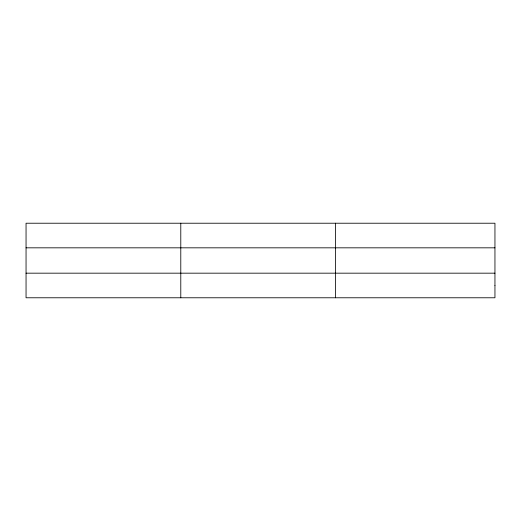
<?xml version="1.0" encoding="UTF-8"?>
<svg xmlns="http://www.w3.org/2000/svg" width="521" height="521" viewBox="0 0 521 521"><rect width="100%" height="100%" fill="white"/><g stroke="black" fill="none" stroke-linecap="round" stroke-linejoin="round"><path stroke-width="0.78" d="M180.787 297.778L180.787 223.222M335.524 297.778L335.524 223.222M26.05 247.827L494.95 247.827M26.05 273.173L494.95 273.173M494.95 285.475L494.95 297.778L26.05 297.778L26.05 223.222L494.95 223.222L494.95 285.475"/></g></svg>
